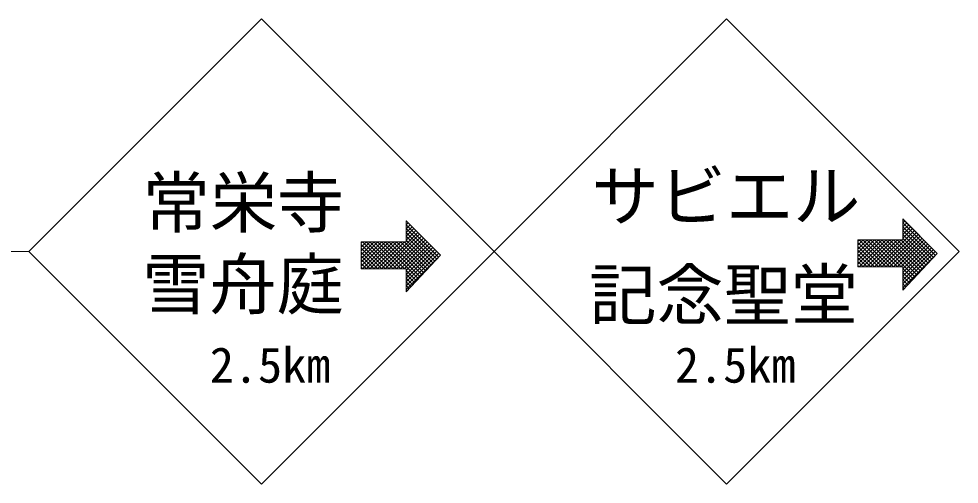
# Model space of a CAD drawing. Units: millimetres, scale not verified. Extents: x 40000 to 680000, y 20000 to 380000.
# Drawn here: x 121900 to 156894, y 234554 to 251863 of the extents above; entities that cross this region are included whole.
import ezdxf
from ezdxf.enums import TextEntityAlignment as Align

# ---------------------------------------------------------------- set-up
doc = ezdxf.new("R2010")
doc.units = ezdxf.units.MM
doc.header["$LTSCALE"] = 1000
doc.layers.add('M-STR-STRC', color=7, linetype='Continuous', lineweight=13)
doc.styles.add('ＭＳ ゴシック', font='')
doc.styles.get('ＭＳ ゴシック').set_extended_font_data('MS Gothic')

msp = doc.modelspace()

# ---------------------------------------------------------------- linework, layer by layer
at = {"layer": 'M-STR-STRC'}
for p, q in [((136315, 244339), (136321, 244345)), ((137590, 243068), (136315, 244343)), ((136315, 244198), (136391, 244274)), ((154801, 244408), (154806, 244413)), ((156076, 243137), (154801, 244412)), ((154801, 244266), (154877, 244343)), ((154801, 244125), (154947, 244272)), ((156007, 243064), (154801, 244271)), ((135392, 242568), (136744, 243919)), ((136315, 244056), (136462, 244203)), ((137522, 242995), (136315, 244202)), ((136315, 243915), (136532, 244132)), ((136315, 243773), (136603, 244061)), ((137453, 242922), (136315, 244060)), ((136315, 243632), (136673, 243990)), ((137385, 242849), (136315, 243919)), ((153878, 242636), (155229, 243988)), ((154019, 242636), (155300, 243917)), ((154801, 243984), (155018, 244201)), ((154801, 243842), (155088, 244130)), ((155939, 242991), (154801, 244129)), ((154801, 243701), (155159, 244059)), ((155871, 242918), (154801, 243988)), ((134642, 243514), (134696, 243569)), ((134642, 243373), (134838, 243569)), ((134642, 243232), (134979, 243569)), ((134642, 243090), (135121, 243569)), ((134642, 242949), (135262, 243569)), ((134642, 242807), (135403, 243569)), ((134642, 242666), (135545, 243569)), ((135686, 242568), (134685, 243569)), ((134685, 242568), (135686, 243569)), ((135828, 242568), (134826, 243569)), ((134826, 242568), (135828, 243569)), ((135969, 242568), (134968, 243569)), ((134968, 242568), (135969, 243569)), ((136111, 242568), (135109, 243569)), ((135109, 242568), (136111, 243569)), ((136252, 242568), (135251, 243569)), ((135251, 242568), (136252, 243569)), ((136770, 242191), (135392, 243569)), ((135534, 242568), (136814, 243848)), ((136838, 242264), (135534, 243569)), ((135675, 242568), (136885, 243777)), ((136907, 242337), (135675, 243569)), ((135816, 242568), (136955, 243706)), ((136975, 242410), (135816, 243569)), ((135958, 242568), (137026, 243635)), ((137043, 242484), (135958, 243569)), ((137112, 242557), (136099, 243569)), ((136099, 242568), (137096, 243565)), ((137180, 242630), (136241, 243569)), ((137317, 242776), (136315, 243777)), ((137248, 242703), (136315, 243636)), ((153128, 243583), (153182, 243638)), ((153128, 243442), (153324, 243638)), ((153128, 243300), (153465, 243638)), ((153128, 243159), (153606, 243638)), ((153128, 243018), (153748, 243638)), ((153128, 242876), (153889, 243638)), ((153128, 242735), (154031, 243638)), ((154172, 242636), (153171, 243638)), ((153171, 242636), (154172, 243638)), ((154314, 242636), (153312, 243638)), ((153312, 242636), (154314, 243638)), ((154455, 242636), (153454, 243638)), ((153454, 242636), (154455, 243638)), ((154596, 242636), (153595, 243638)), ((153595, 242636), (154596, 243638)), ((154738, 242636), (153737, 243638)), ((153737, 242636), (154738, 243638)), ((155256, 242260), (153878, 243638)), ((155324, 242333), (154019, 243638)), ((154161, 242636), (155370, 243846)), ((155392, 242406), (154161, 243638)), ((154302, 242636), (155441, 243775)), ((155461, 242479), (154302, 243638)), ((154444, 242636), (155512, 243704)), ((155529, 242552), (154444, 243638)), ((155597, 242625), (154585, 243638)), ((154585, 242636), (155582, 243633)), ((155666, 242699), (154726, 243638)), ((154726, 242636), (155653, 243563)), ((155802, 242845), (154801, 243846)), ((155734, 242772), (154801, 243705)), ((135545, 242568), (134642, 243471)), ((135403, 242568), (134642, 243329)), ((136241, 242568), (137167, 243494)), ((136315, 242500), (137237, 243423)), ((136315, 242359), (137308, 243352)), ((136315, 242218), (137378, 243281)), ((136315, 242076), (137449, 243210)), ((154031, 242636), (153128, 243539)), ((153889, 242636), (153128, 243398)), ((153748, 242636), (153128, 243257)), ((154801, 242569), (155723, 243492)), ((154801, 242428), (155794, 243421)), ((154801, 242286), (155864, 243350)), ((154801, 242145), (155935, 243279)), ((122276, 243208), (119831, 243208)), ((135262, 242568), (134642, 243188)), ((135121, 242568), (134642, 243046)), ((134979, 242568), (134642, 242905)), ((136315, 241935), (137519, 243139)), ((136315, 241793), (137590, 243068)), ((153606, 242636), (153128, 243115)), ((153465, 242636), (153128, 242974)), ((154801, 242004), (156005, 243208)), ((154801, 241862), (156076, 243137)), ((134838, 242568), (134642, 242763)), ((134696, 242568), (134642, 242622)), ((153324, 242636), (153128, 242832)), ((153182, 242636), (153128, 242691)), ((155187, 242187), (154801, 242574)), ((136702, 242118), (136315, 242505)), ((136633, 242045), (136315, 242363)), ((136565, 241972), (136315, 242222)), ((155119, 242114), (154801, 242432)), ((155051, 242041), (154801, 242291)), ((136497, 241899), (136315, 242080)), ((136428, 241826), (136315, 241939)), ((154982, 241968), (154801, 242149)), ((154914, 241895), (154801, 242008)), ((154846, 241821), (154801, 241866)), ((136360, 241753), (136315, 241798))]:
    msp.add_line(p, q, dxfattribs=at)
for points in [[(122276, 243208), (130931, 251863), (139585, 243208), (130931, 234554)], [(139585, 243208), (148240, 251863), (156894, 243208), (148240, 234554)], [(136315, 242568), (136315, 241704), (137590, 243068), (136315, 244350), (136315, 243569), (134642, 243569), (134642, 242568)], [(154801, 242636), (154801, 241773), (156076, 243137), (154801, 244419), (154801, 243638), (153128, 243638), (153128, 242636)]]:
    msp.add_lwpolyline(points, close=True, dxfattribs=at)

# ---------------------------------------------------------------- texts
at = {"layer": 'M-STR-STRC', "style": 'ＭＳ ゴシック'}
for s, p in [('サビエル', (143215, 243810)), ('常栄寺', (126510, 243562)), ('雪舟庭', (126493, 240527)), ('記念聖堂', (143128, 240136))]:
    msp.add_text(s, height=1833, dxfattribs=at).set_placement(p, align=Align.BOTTOM_LEFT)
for p in [(131251, 237933), (148560, 237933)]:
    msp.add_text('2.5km', height=1320, dxfattribs=at).set_placement(p, align=Align.BOTTOM_CENTER)

doc.saveas('drawing.dxf')
